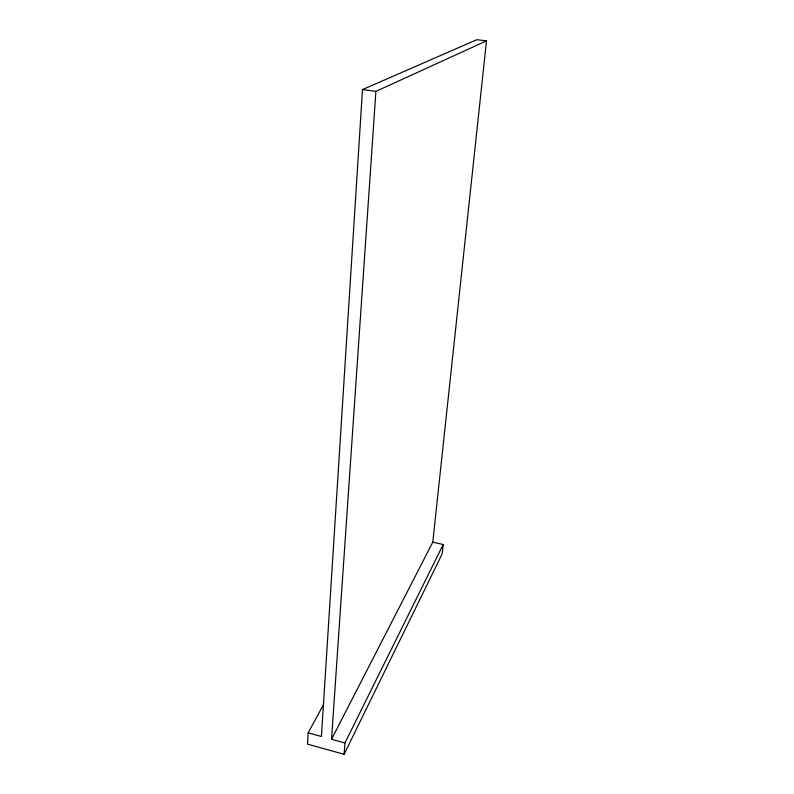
<?xml version="1.0" encoding="UTF-8"?>
<svg xmlns="http://www.w3.org/2000/svg" width="794" height="794" viewBox="0 0 794 794"><rect width="100%" height="100%" fill="white"/><g stroke="black" fill="none" stroke-linecap="round" stroke-linejoin="round"><path stroke-width="1.19" d="M323.605 704.526L308.141 732.822L307.496 744.127L344.1 754.3L442.129 553.964L443.181 544.525L432.78 542.153L331.535 739.274L344.953 742.966L344.1 754.3M432.78 542.153L486.504 40.861L476.797 39.7L362.491 89.593L321.421 736.485L308.141 732.822M331.535 739.274L375.899 91.379L486.504 40.861M344.953 742.966L443.181 544.525M362.491 89.593L375.899 91.379"/></g></svg>
